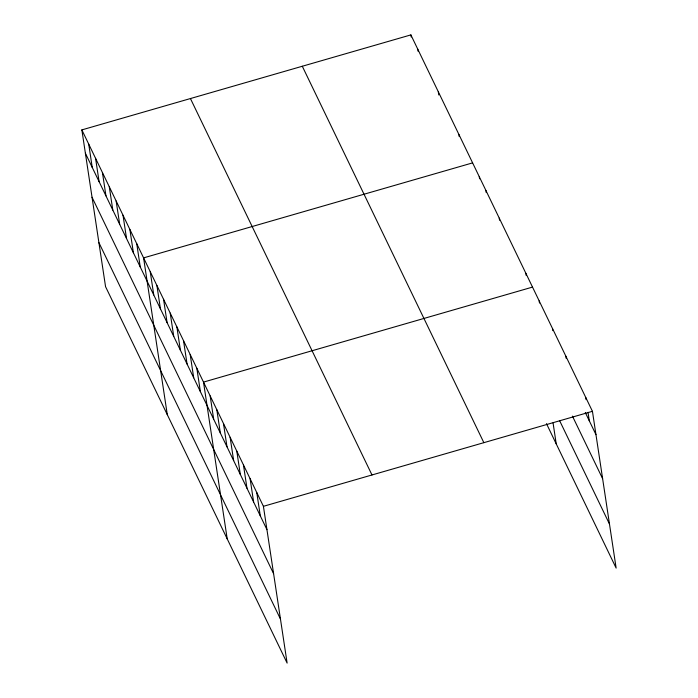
<?xml version="1.0" encoding="UTF-8"?>
<svg xmlns="http://www.w3.org/2000/svg" width="698" height="698" viewBox="0 0 698 698"><rect width="100%" height="100%" fill="white"/><g stroke="black" fill="none" stroke-linecap="round" stroke-linejoin="round"><path stroke-width="1.05" d="M81.858 129.898L263.416 506.32L287.122 663.1L105.564 286.686L81.858 129.898L410.878 34.9L592.436 411.314L616.142 568.102L546.464 423.634M472.607 162.878L143.587 257.885L167.293 414.664M532.522 287.096L203.502 382.103L227.208 538.882M263.416 506.32L592.436 411.314M585.308 412.553L595.961 434.636M572.439 416.113L602.618 478.68M559.779 420.999L609.485 524.058M302.295 66.249L483.854 442.672M190.432 98.549L371.99 474.972M85.383 153.22L266.941 529.634M92.04 197.264L273.599 573.677M98.907 242.642L280.465 619.056M585.779 397.52L586.093 399.64M588.021 412.352L589.304 420.833M565.808 356.111L566.122 358.231M552.493 328.505L552.807 330.625M539.179 300.899L539.493 303.019M553.06 422.909L556.227 443.884M525.864 273.302L526.179 275.422M499.236 218.09L499.55 220.21M485.921 190.484L486.236 192.604M479.264 176.681L479.578 178.801M458.883 134.444L459.205 136.564M438.309 91.778L438.789 94.963M417.736 49.122L418.058 51.242M410.878 34.9L411.192 37.02M256.759 492.518L260.284 515.839M250.102 478.715L253.627 502.036M243.445 464.912L246.97 488.234M236.788 451.109L240.313 474.431M230.131 437.306L233.656 460.628M223.473 423.512L226.998 446.825M216.816 409.709L220.341 433.022M210.159 395.906L213.684 419.219M196.845 368.3L200.37 391.622M190.188 354.497L193.712 377.819M183.53 340.694L187.055 364.016M176.873 326.891L180.398 350.213M170.216 313.088L173.741 336.41M163.559 299.294L167.084 322.607M156.902 285.491L160.427 308.804M150.244 271.688L153.769 295.001M136.729 243.663L140.254 266.985M129.872 229.441L133.397 252.763M123.014 215.22L126.539 238.541M116.147 201.007L119.681 224.32M109.289 186.785L112.814 210.098M102.432 172.563L105.956 195.876M95.574 158.341L99.099 181.663M88.716 144.12L92.241 167.441"/></g></svg>
